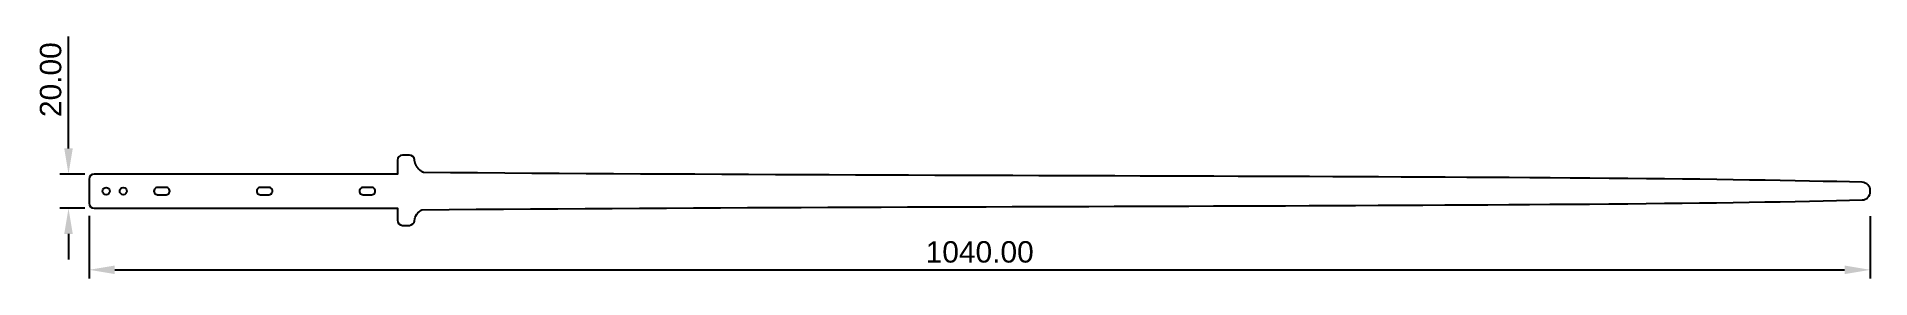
# Model space of a CAD drawing. Header units: millimetres. Extents: x -211 to 860, y -180 to -39.
import ezdxf

# ---------------------------------------------------------------- set-up
doc = ezdxf.new("R2010")
doc.units = ezdxf.units.MM
doc.layers.add('刀片打样导出', color=150, linetype='Continuous', true_color=0x0079ff)
doc.styles.add('Arial Regular', font='')
doc.styles.get('Arial Regular').set_extended_font_data('Arial')
doc.dimstyles.new('毫米(小)', dxfattribs={"dimscale": 5, "dimtxt": 2.5, "dimasz": 3, "dimexe": 1, "dimexo": 0.5, "dimgap": 0.8, "dimtad": 1, "dimtoh": 1, "dimzin": 1, "dimdsep": 46, "dimtxsty": 'Arial Regular', "dimcen": 2.5, "dimadec": 1, "dimazin": 1, "dimtfac": 1, "dimtdec": 4, "dimtix": 1, "dimtofl": 0, "dimtmove": 1, "dimatfit": 3, "dimfxl": 1, "dimtolj": 1, "dimtzin": 1, "dimarcsym": 0})

# ---------------------------------------------------------------- blocks, each defined once
blk = doc.blocks.new('*D1')
at = {"layer": 'Defpoints', "color": 0}
for p in [(-180, -141), (860, -141.1), (860, -175)]:
    blk.add_point(p, dxfattribs=at)
at = {"layer": '刀片打样导出', "color": 0, "lineweight": -2}
for p, q in [((-180, -143.5), (-180, -180)), ((860, -143.6), (860, -180)), ((-165, -175), (845, -175))]:
    blk.add_line(p, q, dxfattribs=at)
at = {"layer": '刀片打样导出', "color": 0}
for points in [[(-165, -172.5), (-165, -177.5), (-180, -175)], [(845, -177.5), (845, -172.5), (860, -175)]]:
    blk.add_solid(points, dxfattribs=at)
at = {"layer": '刀片打样导出', "color": 0, "insert": (340, -164.6), "char_height": 12.5, "attachment_point": 5, "style": 'Arial Regular'}
blk.add_mtext('\\A1;1040.00', dxfattribs=at)
blk = doc.blocks.new('*D2')
at = {"layer": 'Defpoints', "color": 0}
for p in [(-192, -119), (-180, -119), (-180, -139)]:
    blk.add_point(p, dxfattribs=at)
at = {"layer": '刀片打样导出', "color": 0, "lineweight": -2}
for p, q in [((-192, -104), (-192, -38.7)), ((-182.5, -119), (-197, -119)), ((-182.5, -139), (-197, -139)), ((-192, -154), (-192, -169))]:
    blk.add_line(p, q, dxfattribs=at)
at = {"layer": '刀片打样导出', "color": 0}
for points in [[(-194.5, -104), (-189.5, -104), (-192, -119)], [(-189.5, -154), (-194.5, -154), (-192, -139)]]:
    blk.add_solid(points, dxfattribs=at)
at = {"layer": '刀片打样导出', "color": 0, "insert": (-202.38125, -63.85), "char_height": 12.5, "attachment_point": 5, "rotation": 90, "style": 'Arial Regular'}
blk.add_mtext('\\A1;20.00', dxfattribs=at)

msp = doc.modelspace()

# ---------------------------------------------------------------- linework, layer by layer
at = {"layer": '刀片打样导出'}
for p, q in [((7.045, -108), (3, -108)), ((-180, -122), (-180, -136)), ((-135.047, -126.9), (-139.953, -126.9)), ((-75.047, -126.9), (-79.953, -126.9)), ((-15.047, -126.9), (-19.953, -126.9)), ((-139.953, -131.1), (-135.047, -131.1)), ((-79.953, -131.1), (-75.047, -131.1)), ((-19.953, -131.1), (-15.047, -131.1)), ((860, -129.143), (860, -128.857)), ((3, -149), (7.046, -149))]:
    msp.add_line(p, q, dxfattribs=at)
for points in [[(0, -111), (0, -119), (-177, -119)], [(-177, -139), (0, -139), (0, -146)]]:
    msp.add_lwpolyline(points, dxfattribs=at)
for centre in [(-170, -129), (-160, -129)]:
    msp.add_circle(centre, 2.1, dxfattribs=at)
for centre, radius, start, end in [((3, -111), 3, 90, 180), ((7.045, -111), 3, 5.151825, 90), ((-177, -122), 3, 90, 180), ((-140, -129), 2.1, 88.735219, 271.264781), ((-135, -129), 2.1, 268.740175, 91.259825), ((-80, -129), 2.1, 88.735219, 271.264781), ((-75, -129), 2.1, 268.740175, 91.259825), ((-20, -129), 2.1, 88.735219, 271.264781), ((-15, -129), 2.1, 268.740175, 91.259825), ((855, -128.857), 5, 0, 88.388203), ((-177, -136), 3, 180, 270), ((855, -129.143), 5, 271.611797, 0), ((3, -146), 3, 180, 270), ((7.046, -146), 3, 270, 354.784091)]:
    msp.add_arc(centre, radius, start, end, dxfattribs=at)
at = {"layer": '刀片打样导出', "extrusion": (0, 0, -1)}
msp.add_arc((-18, -147), 8, 5.215909, 62.902206, dxfattribs=at)
at = {"layer": '刀片打样导出'}
msp.add_rational_spline([(15.169, -118.129), (10.488, -115.772), (10.033, -110.731)], [0.925104341295, 0.815373751439, 1], degree=2, dxfattribs=at)
for points in [[(855.141, -123.859), (703.598, -119.595), (352.895, -120.927), (15.169, -118.129)], [(14.356, -139.878), (352.332, -137.071), (703.476, -138.408), (855.141, -134.141)]]:
    msp.add_open_spline(points, degree=3, dxfattribs=at)

# ---------------------------------------------------------------- dimensions: what is measured, and where the dimension line sits
dim = msp.add_linear_dim(base=(-192, -119), p1=(-180, -139), p2=(-180, -119), angle=90, dimstyle='毫米(小)', override={"dimscale": 5, "dimtxt": 2.5, "dimasz": 3, "dimexe": 1, "dimexo": 0.5, "dimgap": 0.8, "dimtad": 1, "dimtih": 0, "dimtoh": 0, "dimdec": 2, "dimlfac": 1, "dimzin": 1, "dimtxsty": 'Arial Regular', "dimsah": 0, "dimcen": 2.5, "dimadec": 1, "dimazin": 1, "dimtix": 0, "dimtmove": 0, "dimtzin": 1}, dxfattribs=at)
dim.commit()
dim.dimension.update_dxf_attribs({"geometry": '*D2', "text_midpoint": (-202.381, -63.85)})
dim = msp.add_linear_dim(base=(860, -175), p1=(-180, -141), p2=(860, -141.143), dimstyle='毫米(小)', override={"dimscale": 5, "dimtxt": 2.5, "dimasz": 3, "dimexe": 1, "dimexo": 0.5, "dimgap": 0.8, "dimtad": 1, "dimtih": 0, "dimtoh": 0, "dimdec": 2, "dimlfac": 1, "dimzin": 1, "dimtxsty": 'Arial Regular', "dimsah": 0, "dimcen": 2.5, "dimadec": 1, "dimazin": 1, "dimtix": 0, "dimtmove": 0, "dimtzin": 1}, dxfattribs=at)
dim.commit()
dim.dimension.update_dxf_attribs({"geometry": '*D1', "text_midpoint": (340, -164.619)})

doc.saveas('drawing.dxf')
